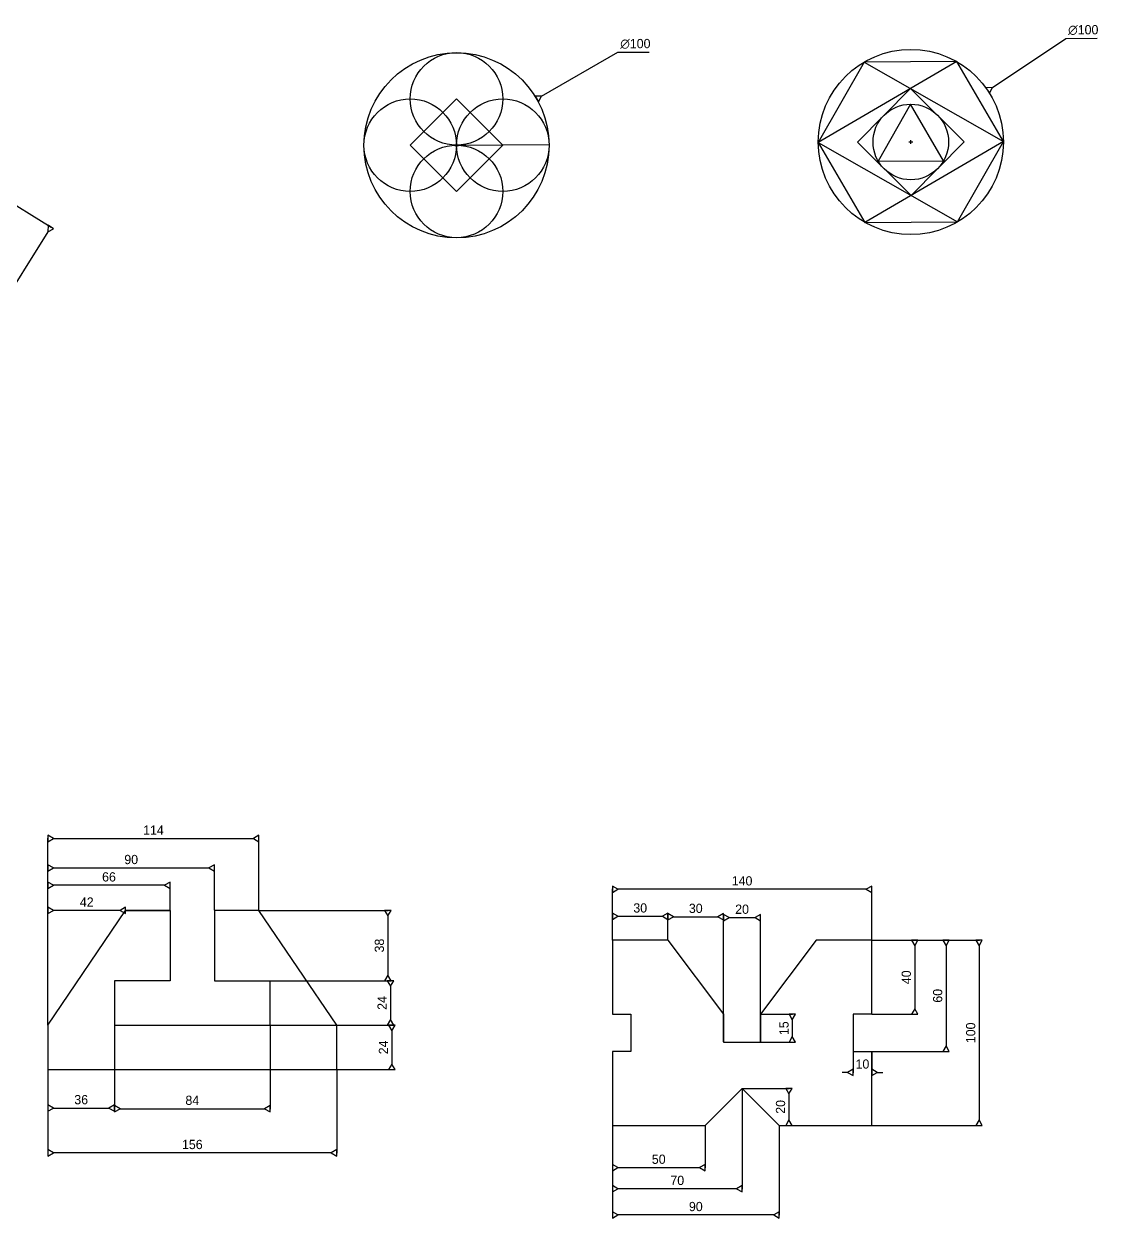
# Model space of a CAD drawing. Header units: inches. Extents: x 90 to 18020, y 90 to 97676.
# Drawn here: x 7101 to 7682, y 92916 to 93561 of the extents above; entities that cross this region are included whole.
import ezdxf

# ---------------------------------------------------------------- set-up
doc = ezdxf.new("R2010")
doc.units = ezdxf.units.IN
doc.header["$MEASUREMENT"] = 0
doc.layers.add('Line1', color=7, linetype='Continuous', lineweight=30)
doc.dimstyles.new('Style1', dxfattribs={"dimtxt": 5, "dimasz": 3, "dimexe": 0.18, "dimexo": 0.0625, "dimgap": 2, "dimtad": 1, "dimtoh": 1, "dimdec": 0, "dimzin": 0, "dimdsep": 46, "dimtxsty": 'Standard', "dimblk": 'DATUMBLANK', "dimcen": 1, "dimadec": 0, "dimazin": 0, "dimtfac": 1, "dimtdec": 0, "dimtofl": 0, "dimtmove": 0, "dimatfit": 1, "dimfxl": 1, "dimtolj": 1, "dimtzin": 0, "dimarcsym": 2})

# ---------------------------------------------------------------- blocks, each defined once
blk = doc.blocks.new('_DatumBlank')
at = {"color": 0, "linetype": 'ByBlock', "lineweight": -2}
for p, q in [((0, 0.58), (-1, 0)), ((-1, 0), (0, -0.58)), ((0, -0.58), (0, 0.58))]:
    blk.add_line(p, q, dxfattribs=at)
blk = doc.blocks.new('*D184')
at = {"color": 0, "lineweight": -2, "transparency": 16777216}
for p, q in [((7079.75, 93473.87), (7115.66, 93451.43)), ((7113.92, 93448.98), (7070.99, 93380.29)), ((7033.65, 93400.09), (7069.56, 93377.65))]:
    blk.add_line(p, q, dxfattribs=at)
at = {"layer": 'Defpoints', "color": 0, "transparency": 16777216}
for p in [(7079.7, 93473.9), (7033.59, 93400.12), (7069.4, 93377.75)]:
    blk.add_point(p, dxfattribs=at)
at = {"color": 0, "lineweight": -2, "transparency": 16777216, "xscale": 3, "yscale": 3, "zscale": 3}
for p, rotation in [((7115.51, 93451.53), 57.99999999999899), ((7069.4, 93377.75), 237.999999999999)]:
    blk.add_blockref('_DatumBlank', p, dxfattribs=dict(at, rotation=rotation))
at = {"color": 0, "transparency": 16777216, "insert": (7088.64, 93417.02), "char_height": 5, "attachment_point": 5, "rotation": 58}
blk.add_mtext('\\A1;87', dxfattribs=at)
blk = doc.blocks.new('*D194')
at = {"color": 0, "lineweight": -2, "transparency": 16777216}
for p, q in [((7380.54, 93522.14), (7421.72, 93545.91)), ((7421.72, 93545.91), (7438.72, 93545.98)), ((7333.63, 93495.65), (7335.63, 93495.66)), ((7334.64, 93494.65), (7334.63, 93496.65))]:
    blk.add_line(p, q, dxfattribs=at)
at = {"layer": 'Defpoints', "color": 0, "transparency": 16777216}
for p in [(7377.94, 93520.64), (7291.33, 93470.66)]:
    blk.add_point(p, dxfattribs=at)
at = {"color": 0, "lineweight": -2, "transparency": 16777216, "xscale": 3, "yscale": 3, "zscale": 3, "rotation": 209.987326040663}
blk.add_blockref('_DatumBlank', (7377.94, 93520.64), dxfattribs=at)
at = {"color": 0, "transparency": 16777216, "insert": (7431.19, 93550.45), "char_height": 5, "attachment_point": 5, "rotation": 0.25828}
blk.add_mtext('\\A1;∅100', dxfattribs=at)
blk = doc.blocks.new('*D195')
at = {"color": 0, "lineweight": -2, "transparency": 16777216}
for p, q in [((7623.98, 93526.93), (7663.56, 93553.39)), ((7663.56, 93553.39), (7680.56, 93553.47)), ((7578.93, 93497.47), (7580.93, 93497.48)), ((7579.93, 93496.47), (7579.92, 93498.47))]:
    blk.add_line(p, q, dxfattribs=at)
at = {"layer": 'Defpoints', "color": 0, "transparency": 16777216}
for p in [(7621.49, 93525.26), (7538.36, 93469.68)]:
    blk.add_point(p, dxfattribs=at)
at = {"color": 0, "lineweight": -2, "transparency": 16777216, "xscale": 3, "yscale": 3, "zscale": 3, "rotation": 213.7676266276112}
blk.add_blockref('_DatumBlank', (7621.49, 93525.26), dxfattribs=at)
at = {"color": 0, "transparency": 16777216, "insert": (7673.04, 93557.93), "char_height": 5, "attachment_point": 5, "rotation": 0.25828}
blk.add_mtext('\\A1;∅100', dxfattribs=at)
blk = doc.blocks.new('*D225')
at = {"color": 0, "linetype": 'Continuous', "lineweight": -2, "transparency": 16777216}
for p, q in [((7113.95, 93020.5), (7113.95, 93121.48)), ((7116.95, 93121.3), (7224.95, 93121.3)), ((7227.95, 93082.5), (7227.95, 93121.48))]:
    blk.add_line(p, q, dxfattribs=at)
at = {"layer": 'Defpoints', "color": 0, "linetype": 'Continuous', "transparency": 16777216}
for p in [(7227.95, 93121.3), (7227.95, 93082.44), (7113.95, 93020.44)]:
    blk.add_point(p, dxfattribs=at)
at = {"color": 0, "linetype": 'Continuous', "lineweight": -2, "transparency": 16777216, "xscale": 3, "yscale": 3, "zscale": 3, "rotation": 180}
blk.add_blockref('_DatumBlank', (7113.95, 93121.3), dxfattribs=at)
at = {"color": 0, "linetype": 'Continuous', "lineweight": -2, "transparency": 16777216, "xscale": 3, "yscale": 3, "zscale": 3}
blk.add_blockref('_DatumBlank', (7227.95, 93121.3), dxfattribs=at)
at = {"color": 0, "linetype": 'Continuous', "transparency": 16777216, "insert": (7170.95, 93125.8), "char_height": 5, "attachment_point": 5}
blk.add_mtext('\\A1;114', dxfattribs=at)
blk = doc.blocks.new('*D226')
at = {"color": 0, "linetype": 'Continuous', "lineweight": -2, "transparency": 16777216}
for p, q in [((7113.95, 93020.5), (7113.95, 93105.58)), ((7116.95, 93105.4), (7200.95, 93105.4)), ((7203.95, 93082.5), (7203.95, 93105.58))]:
    blk.add_line(p, q, dxfattribs=at)
at = {"layer": 'Defpoints', "color": 0, "linetype": 'Continuous', "transparency": 16777216}
for p in [(7203.95, 93105.4), (7203.95, 93082.44), (7113.95, 93020.44)]:
    blk.add_point(p, dxfattribs=at)
at = {"color": 0, "linetype": 'Continuous', "lineweight": -2, "transparency": 16777216, "xscale": 3, "yscale": 3, "zscale": 3, "rotation": 180}
blk.add_blockref('_DatumBlank', (7113.95, 93105.4), dxfattribs=at)
at = {"color": 0, "linetype": 'Continuous', "lineweight": -2, "transparency": 16777216, "xscale": 3, "yscale": 3, "zscale": 3}
blk.add_blockref('_DatumBlank', (7203.95, 93105.4), dxfattribs=at)
at = {"color": 0, "linetype": 'Continuous', "transparency": 16777216, "insert": (7158.95, 93109.9), "char_height": 5, "attachment_point": 5}
blk.add_mtext('\\A1;90', dxfattribs=at)
blk = doc.blocks.new('*D227')
at = {"color": 0, "linetype": 'Continuous', "lineweight": -2, "transparency": 16777216}
for p, q in [((7113.95, 93022.37), (7113.95, 93096.19)), ((7176.95, 93096.01), (7116.95, 93096.01)), ((7179.95, 93082.5), (7179.95, 93096.19))]:
    blk.add_line(p, q, dxfattribs=at)
at = {"layer": 'Defpoints', "color": 0, "linetype": 'Continuous', "transparency": 16777216}
for p in [(7113.95, 93096.01), (7179.95, 93082.44), (7113.95, 93022.31)]:
    blk.add_point(p, dxfattribs=at)
at = {"color": 0, "linetype": 'Continuous', "lineweight": -2, "transparency": 16777216, "xscale": 3, "yscale": 3, "zscale": 3, "rotation": 180}
blk.add_blockref('_DatumBlank', (7113.95, 93096.01), dxfattribs=at)
at = {"color": 0, "linetype": 'Continuous', "lineweight": -2, "transparency": 16777216, "xscale": 3, "yscale": 3, "zscale": 3}
blk.add_blockref('_DatumBlank', (7179.95, 93096.01), dxfattribs=at)
at = {"color": 0, "linetype": 'Continuous', "transparency": 16777216, "insert": (7146.95, 93100.51), "char_height": 5, "attachment_point": 5}
blk.add_mtext('\\A1;66', dxfattribs=at)
blk = doc.blocks.new('*D228')
at = {"color": 0, "linetype": 'Continuous', "lineweight": -2, "transparency": 16777216}
for p, q in [((7113.95, 93082.5), (7113.95, 93082.62)), ((7152.95, 93082.44), (7116.95, 93082.44)), ((7155.95, 93082.5), (7155.95, 93082.62))]:
    blk.add_line(p, q, dxfattribs=at)
at = {"layer": 'Defpoints', "color": 0, "linetype": 'Continuous', "transparency": 16777216}
for p in [(7113.95, 93082.44), (7113.95, 93082.44), (7155.95, 93082.44)]:
    blk.add_point(p, dxfattribs=at)
at = {"color": 0, "linetype": 'Continuous', "lineweight": -2, "transparency": 16777216, "xscale": 3, "yscale": 3, "zscale": 3, "rotation": 180}
blk.add_blockref('_DatumBlank', (7113.95, 93082.44), dxfattribs=at)
at = {"color": 0, "linetype": 'Continuous', "lineweight": -2, "transparency": 16777216, "xscale": 3, "yscale": 3, "zscale": 3}
blk.add_blockref('_DatumBlank', (7155.95, 93082.44), dxfattribs=at)
at = {"color": 0, "linetype": 'Continuous', "transparency": 16777216, "insert": (7134.95, 93086.94), "char_height": 5, "attachment_point": 5}
blk.add_mtext('\\A1;42', dxfattribs=at)
blk = doc.blocks.new('*D229')
at = {"color": 0, "linetype": 'Continuous', "lineweight": -2, "transparency": 16777216}
for p, q in [((7228.01, 93082.44), (7297.68, 93082.44)), ((7297.5, 93079.44), (7297.5, 93047.44)), ((7234.01, 93044.44), (7297.68, 93044.44))]:
    blk.add_line(p, q, dxfattribs=at)
at = {"layer": 'Defpoints', "color": 0, "linetype": 'Continuous', "transparency": 16777216}
for p in [(7227.95, 93082.44), (7233.95, 93044.44), (7297.5, 93044.44)]:
    blk.add_point(p, dxfattribs=at)
at = {"color": 0, "linetype": 'Continuous', "lineweight": -2, "transparency": 16777216, "xscale": 3, "yscale": 3, "zscale": 3}
for p, rotation in [((7297.5, 93082.44), 90), ((7297.5, 93044.44), 270)]:
    blk.add_blockref('_DatumBlank', p, dxfattribs=dict(at, rotation=rotation))
at = {"color": 0, "linetype": 'Continuous', "transparency": 16777216, "insert": (7293, 93063.44), "char_height": 5, "attachment_point": 5, "rotation": 90}
blk.add_mtext('\\A1;38', dxfattribs=at)
blk = doc.blocks.new('*D230')
at = {"color": 0, "linetype": 'Continuous', "lineweight": -2, "transparency": 16777216}
for p, q in [((7234.01, 93044.44), (7299.13, 93044.44)), ((7298.95, 93041.44), (7298.95, 93023.44)), ((7234.01, 93020.44), (7299.13, 93020.44))]:
    blk.add_line(p, q, dxfattribs=at)
at = {"layer": 'Defpoints', "color": 0, "linetype": 'Continuous', "transparency": 16777216}
for p in [(7233.95, 93044.44), (7233.95, 93020.44), (7298.95, 93020.44)]:
    blk.add_point(p, dxfattribs=at)
at = {"color": 0, "linetype": 'Continuous', "lineweight": -2, "transparency": 16777216, "xscale": 3, "yscale": 3, "zscale": 3}
for p, rotation in [((7298.95, 93044.44), 90), ((7298.95, 93020.44), 270)]:
    blk.add_blockref('_DatumBlank', p, dxfattribs=dict(at, rotation=rotation))
at = {"color": 0, "linetype": 'Continuous', "transparency": 16777216, "insert": (7294.45, 93032.44), "char_height": 5, "attachment_point": 5, "rotation": 90}
blk.add_mtext('\\A1;24', dxfattribs=at)
blk = doc.blocks.new('*D231')
at = {"color": 0, "linetype": 'Continuous', "lineweight": -2, "transparency": 16777216}
for p, q in [((7270.01, 93020.44), (7299.85, 93020.44)), ((7299.67, 93017.44), (7299.67, 92999.44)), ((7270.01, 92996.44), (7299.85, 92996.44))]:
    blk.add_line(p, q, dxfattribs=at)
at = {"layer": 'Defpoints', "color": 0, "linetype": 'Continuous', "transparency": 16777216}
for p in [(7269.95, 93020.44), (7269.95, 92996.44), (7299.67, 92996.44)]:
    blk.add_point(p, dxfattribs=at)
at = {"color": 0, "linetype": 'Continuous', "lineweight": -2, "transparency": 16777216, "xscale": 3, "yscale": 3, "zscale": 3}
for p, rotation in [((7299.67, 93020.44), 90), ((7299.67, 92996.44), 270)]:
    blk.add_blockref('_DatumBlank', p, dxfattribs=dict(at, rotation=rotation))
at = {"color": 0, "linetype": 'Continuous', "transparency": 16777216, "insert": (7295.17, 93008.44), "char_height": 5, "attachment_point": 5, "rotation": 90}
blk.add_mtext('\\A1;24', dxfattribs=at)
blk = doc.blocks.new('*D232')
at = {"color": 0, "linetype": 'Continuous', "lineweight": -2, "transparency": 16777216}
for p, q in [((7149.95, 93020.38), (7149.95, 92975.52)), ((7113.95, 92996.38), (7113.95, 92975.52)), ((7116.95, 92975.7), (7146.95, 92975.7))]:
    blk.add_line(p, q, dxfattribs=at)
at = {"layer": 'Defpoints', "color": 0, "linetype": 'Continuous', "transparency": 16777216}
for p in [(7149.95, 93020.44), (7113.95, 92996.44), (7149.95, 92975.7)]:
    blk.add_point(p, dxfattribs=at)
at = {"color": 0, "linetype": 'Continuous', "lineweight": -2, "transparency": 16777216, "xscale": 3, "yscale": 3, "zscale": 3, "rotation": 180}
blk.add_blockref('_DatumBlank', (7113.95, 92975.7), dxfattribs=at)
at = {"color": 0, "linetype": 'Continuous', "lineweight": -2, "transparency": 16777216, "xscale": 3, "yscale": 3, "zscale": 3}
blk.add_blockref('_DatumBlank', (7149.95, 92975.7), dxfattribs=at)
at = {"color": 0, "linetype": 'Continuous', "transparency": 16777216, "insert": (7131.95, 92980.2), "char_height": 5, "attachment_point": 5}
blk.add_mtext('\\A1;36', dxfattribs=at)
blk = doc.blocks.new('*D233')
at = {"color": 0, "linetype": 'Continuous', "lineweight": -2, "transparency": 16777216}
for p, q in [((7149.95, 93020.38), (7149.95, 92975.16)), ((7233.95, 93020.38), (7233.95, 92975.16)), ((7152.95, 92975.34), (7230.95, 92975.34))]:
    blk.add_line(p, q, dxfattribs=at)
at = {"layer": 'Defpoints', "color": 0, "linetype": 'Continuous', "transparency": 16777216}
for p in [(7149.95, 93020.44), (7233.95, 93020.44), (7233.95, 92975.34)]:
    blk.add_point(p, dxfattribs=at)
at = {"color": 0, "linetype": 'Continuous', "lineweight": -2, "transparency": 16777216, "xscale": 3, "yscale": 3, "zscale": 3, "rotation": 180}
blk.add_blockref('_DatumBlank', (7149.95, 92975.34), dxfattribs=at)
at = {"color": 0, "linetype": 'Continuous', "lineweight": -2, "transparency": 16777216, "xscale": 3, "yscale": 3, "zscale": 3}
blk.add_blockref('_DatumBlank', (7233.95, 92975.34), dxfattribs=at)
at = {"color": 0, "linetype": 'Continuous', "transparency": 16777216, "insert": (7191.95, 92979.84), "char_height": 5, "attachment_point": 5}
blk.add_mtext('\\A1;84', dxfattribs=at)
blk = doc.blocks.new('*D234')
at = {"color": 0, "linetype": 'Continuous', "lineweight": -2, "transparency": 16777216}
for p, q in [((7113.95, 92996.38), (7113.95, 92951.31)), ((7269.95, 92996.38), (7269.95, 92951.31)), ((7266.95, 92951.49), (7116.95, 92951.49))]:
    blk.add_line(p, q, dxfattribs=at)
at = {"layer": 'Defpoints', "color": 0, "linetype": 'Continuous', "transparency": 16777216}
for p in [(7113.95, 92996.44), (7269.95, 92996.44), (7113.95, 92951.49)]:
    blk.add_point(p, dxfattribs=at)
at = {"color": 0, "linetype": 'Continuous', "lineweight": -2, "transparency": 16777216, "xscale": 3, "yscale": 3, "zscale": 3, "rotation": 180}
blk.add_blockref('_DatumBlank', (7113.95, 92951.49), dxfattribs=at)
at = {"color": 0, "linetype": 'Continuous', "lineweight": -2, "transparency": 16777216, "xscale": 3, "yscale": 3, "zscale": 3}
blk.add_blockref('_DatumBlank', (7269.95, 92951.49), dxfattribs=at)
at = {"color": 0, "linetype": 'Continuous', "transparency": 16777216, "insert": (7191.95, 92955.99), "char_height": 5, "attachment_point": 5}
blk.add_mtext('\\A1;156', dxfattribs=at)
blk = doc.blocks.new('*D235')
at = {"color": 0, "linetype": 'Continuous', "lineweight": -2, "transparency": 16777216}
for p, q in [((7418.81, 93066.38), (7418.81, 93079.42)), ((7421.81, 93079.24), (7445.81, 93079.24)), ((7448.81, 93066.38), (7448.81, 93079.42))]:
    blk.add_line(p, q, dxfattribs=at)
at = {"layer": 'Defpoints', "color": 0, "linetype": 'Continuous', "transparency": 16777216}
for p in [(7448.81, 93079.24), (7418.81, 93066.32), (7448.81, 93066.32)]:
    blk.add_point(p, dxfattribs=at)
at = {"color": 0, "linetype": 'Continuous', "lineweight": -2, "transparency": 16777216, "xscale": 3, "yscale": 3, "zscale": 3, "rotation": 180}
blk.add_blockref('_DatumBlank', (7418.81, 93079.24), dxfattribs=at)
at = {"color": 0, "linetype": 'Continuous', "lineweight": -2, "transparency": 16777216, "xscale": 3, "yscale": 3, "zscale": 3}
blk.add_blockref('_DatumBlank', (7448.81, 93079.24), dxfattribs=at)
at = {"color": 0, "linetype": 'Continuous', "transparency": 16777216, "insert": (7433.81, 93083.74), "char_height": 5, "attachment_point": 5}
blk.add_mtext('\\A1;30', dxfattribs=at)
blk = doc.blocks.new('*D236')
at = {"color": 0, "linetype": 'Continuous', "lineweight": -2, "transparency": 16777216}
for p, q in [((7448.81, 93066.38), (7448.81, 93079.19)), ((7451.81, 93079.01), (7475.81, 93079.01)), ((7478.81, 93026.38), (7478.81, 93079.19))]:
    blk.add_line(p, q, dxfattribs=at)
at = {"layer": 'Defpoints', "color": 0, "linetype": 'Continuous', "transparency": 16777216}
for p in [(7478.81, 93079.01), (7448.81, 93066.32), (7478.81, 93026.32)]:
    blk.add_point(p, dxfattribs=at)
at = {"color": 0, "linetype": 'Continuous', "lineweight": -2, "transparency": 16777216, "xscale": 3, "yscale": 3, "zscale": 3, "rotation": 180}
blk.add_blockref('_DatumBlank', (7448.81, 93079.01), dxfattribs=at)
at = {"color": 0, "linetype": 'Continuous', "lineweight": -2, "transparency": 16777216, "xscale": 3, "yscale": 3, "zscale": 3}
blk.add_blockref('_DatumBlank', (7478.81, 93079.01), dxfattribs=at)
at = {"color": 0, "linetype": 'Continuous', "transparency": 16777216, "insert": (7463.81, 93083.51), "char_height": 5, "attachment_point": 5}
blk.add_mtext('\\A1;30', dxfattribs=at)
blk = doc.blocks.new('*D237')
at = {"color": 0, "linetype": 'Continuous', "lineweight": -2, "transparency": 16777216}
for p, q in [((7478.81, 93011.38), (7478.81, 93078.73)), ((7481.81, 93078.55), (7495.81, 93078.55)), ((7498.81, 93011.38), (7498.81, 93078.73))]:
    blk.add_line(p, q, dxfattribs=at)
at = {"layer": 'Defpoints', "color": 0, "linetype": 'Continuous', "transparency": 16777216}
for p in [(7498.81, 93078.55), (7478.81, 93011.32), (7498.81, 93011.32)]:
    blk.add_point(p, dxfattribs=at)
at = {"color": 0, "linetype": 'Continuous', "lineweight": -2, "transparency": 16777216, "xscale": 3, "yscale": 3, "zscale": 3, "rotation": 180}
blk.add_blockref('_DatumBlank', (7478.81, 93078.55), dxfattribs=at)
at = {"color": 0, "linetype": 'Continuous', "lineweight": -2, "transparency": 16777216, "xscale": 3, "yscale": 3, "zscale": 3}
blk.add_blockref('_DatumBlank', (7498.81, 93078.55), dxfattribs=at)
at = {"color": 0, "linetype": 'Continuous', "transparency": 16777216, "insert": (7488.81, 93083.05), "char_height": 5, "attachment_point": 5}
blk.add_mtext('\\A1;20', dxfattribs=at)
blk = doc.blocks.new('*D238')
at = {"color": 0, "linetype": 'Continuous', "lineweight": -2, "transparency": 16777216}
for p, q in [((7418.81, 93066.38), (7418.81, 93094.04)), ((7555.81, 93093.86), (7421.81, 93093.86)), ((7558.81, 93066.38), (7558.81, 93094.04))]:
    blk.add_line(p, q, dxfattribs=at)
at = {"layer": 'Defpoints', "color": 0, "linetype": 'Continuous', "transparency": 16777216}
for p in [(7418.81, 93093.86), (7418.81, 93066.32), (7558.81, 93066.32)]:
    blk.add_point(p, dxfattribs=at)
at = {"color": 0, "linetype": 'Continuous', "lineweight": -2, "transparency": 16777216, "xscale": 3, "yscale": 3, "zscale": 3, "rotation": 180}
blk.add_blockref('_DatumBlank', (7418.81, 93093.86), dxfattribs=at)
at = {"color": 0, "linetype": 'Continuous', "lineweight": -2, "transparency": 16777216, "xscale": 3, "yscale": 3, "zscale": 3}
blk.add_blockref('_DatumBlank', (7558.81, 93093.86), dxfattribs=at)
at = {"color": 0, "linetype": 'Continuous', "transparency": 16777216, "insert": (7488.81, 93098.36), "char_height": 5, "attachment_point": 5}
blk.add_mtext('\\A1;140', dxfattribs=at)
blk = doc.blocks.new('*D239')
at = {"color": 0, "linetype": 'Continuous', "lineweight": -2, "transparency": 16777216}
for p, q in [((7498.88, 93026.32), (7516.12, 93026.32)), ((7515.94, 93023.32), (7515.94, 93014.32)), ((7498.88, 93011.32), (7516.12, 93011.32))]:
    blk.add_line(p, q, dxfattribs=at)
at = {"layer": 'Defpoints', "color": 0, "linetype": 'Continuous', "transparency": 16777216}
for p in [(7498.81, 93026.32), (7498.81, 93011.32), (7515.94, 93011.32)]:
    blk.add_point(p, dxfattribs=at)
at = {"color": 0, "linetype": 'Continuous', "lineweight": -2, "transparency": 16777216, "xscale": 3, "yscale": 3, "zscale": 3}
for p, rotation in [((7515.94, 93026.32), 90), ((7515.94, 93011.32), 270)]:
    blk.add_blockref('_DatumBlank', p, dxfattribs=dict(at, rotation=rotation))
at = {"color": 0, "linetype": 'Continuous', "transparency": 16777216, "insert": (7511.44, 93018.82), "char_height": 5, "attachment_point": 5, "rotation": 90}
blk.add_mtext('\\A1;15', dxfattribs=at)
blk = doc.blocks.new('*D240')
at = {"color": 0, "linetype": 'Continuous', "lineweight": -2, "transparency": 16777216}
for p, q in [((7558.88, 93066.32), (7582.2, 93066.32)), ((7582.02, 93063.32), (7582.02, 93029.32)), ((7558.88, 93026.32), (7582.2, 93026.32))]:
    blk.add_line(p, q, dxfattribs=at)
at = {"layer": 'Defpoints', "color": 0, "linetype": 'Continuous', "transparency": 16777216}
for p in [(7558.81, 93066.32), (7558.81, 93026.32), (7582.02, 93026.32)]:
    blk.add_point(p, dxfattribs=at)
at = {"color": 0, "linetype": 'Continuous', "lineweight": -2, "transparency": 16777216, "xscale": 3, "yscale": 3, "zscale": 3}
for p, rotation in [((7582.02, 93066.32), 90), ((7582.02, 93026.32), 270)]:
    blk.add_blockref('_DatumBlank', p, dxfattribs=dict(at, rotation=rotation))
at = {"color": 0, "linetype": 'Continuous', "transparency": 16777216, "insert": (7577.52, 93046.32), "char_height": 5, "attachment_point": 5, "rotation": 90}
blk.add_mtext('\\A1;40', dxfattribs=at)
blk = doc.blocks.new('*D241')
at = {"color": 0, "linetype": 'Continuous', "lineweight": -2, "transparency": 16777216}
for p, q in [((7558.94, 93066.32), (7599.12, 93066.32)), ((7598.94, 93063.32), (7598.94, 93009.32)), ((7558.94, 93006.32), (7599.12, 93006.32))]:
    blk.add_line(p, q, dxfattribs=at)
at = {"layer": 'Defpoints', "color": 0, "linetype": 'Continuous', "transparency": 16777216}
for p in [(7558.88, 93066.32), (7558.88, 93006.32), (7598.94, 93006.32)]:
    blk.add_point(p, dxfattribs=at)
at = {"color": 0, "linetype": 'Continuous', "lineweight": -2, "transparency": 16777216, "xscale": 3, "yscale": 3, "zscale": 3}
for p, rotation in [((7598.94, 93066.32), 90), ((7598.94, 93006.32), 270)]:
    blk.add_blockref('_DatumBlank', p, dxfattribs=dict(at, rotation=rotation))
at = {"color": 0, "linetype": 'Continuous', "transparency": 16777216, "insert": (7594.44, 93036.32), "char_height": 5, "attachment_point": 5, "rotation": 90}
blk.add_mtext('\\A1;60', dxfattribs=at)
blk = doc.blocks.new('*D242')
at = {"color": 0, "linetype": 'Continuous', "lineweight": -2, "transparency": 16777216}
for p, q in [((7548.81, 93006.26), (7548.81, 92994.75)), ((7558.81, 93006.26), (7558.81, 92994.75)), ((7545.81, 92994.93), (7542.81, 92994.93)), ((7561.81, 92994.93), (7564.81, 92994.93))]:
    blk.add_line(p, q, dxfattribs=at)
at = {"layer": 'Defpoints', "color": 0, "linetype": 'Continuous', "transparency": 16777216}
for p in [(7548.81, 93006.32), (7558.81, 93006.32), (7558.81, 92994.93)]:
    blk.add_point(p, dxfattribs=at)
at = {"color": 0, "linetype": 'Continuous', "lineweight": -2, "transparency": 16777216, "xscale": 3, "yscale": 3, "zscale": 3}
blk.add_blockref('_DatumBlank', (7548.81, 92994.93), dxfattribs=at)
at = {"color": 0, "linetype": 'Continuous', "lineweight": -2, "transparency": 16777216, "xscale": 3, "yscale": 3, "zscale": 3, "rotation": 180}
blk.add_blockref('_DatumBlank', (7558.81, 92994.93), dxfattribs=at)
at = {"color": 0, "linetype": 'Continuous', "transparency": 16777216, "insert": (7553.81, 92999.43), "char_height": 5, "attachment_point": 5}
blk.add_mtext('\\A1;10', dxfattribs=at)
blk = doc.blocks.new('*D243')
at = {"color": 0, "linetype": 'Continuous', "lineweight": -2, "transparency": 16777216}
for p, q in [((7558.88, 93066.32), (7616.95, 93066.32)), ((7616.77, 93063.32), (7616.77, 92969.32)), ((7558.88, 92966.32), (7616.95, 92966.32))]:
    blk.add_line(p, q, dxfattribs=at)
at = {"layer": 'Defpoints', "color": 0, "linetype": 'Continuous', "transparency": 16777216}
for p in [(7558.81, 93066.32), (7558.81, 92966.32), (7616.77, 92966.32)]:
    blk.add_point(p, dxfattribs=at)
at = {"color": 0, "linetype": 'Continuous', "lineweight": -2, "transparency": 16777216, "xscale": 3, "yscale": 3, "zscale": 3}
for p, rotation in [((7616.77, 93066.32), 90), ((7616.77, 92966.32), 270)]:
    blk.add_blockref('_DatumBlank', p, dxfattribs=dict(at, rotation=rotation))
at = {"color": 0, "linetype": 'Continuous', "transparency": 16777216, "insert": (7612.27, 93016.32), "char_height": 5, "attachment_point": 5, "rotation": 90}
blk.add_mtext('\\A1;100', dxfattribs=at)
blk = doc.blocks.new('*D244')
at = {"color": 0, "linetype": 'Continuous', "lineweight": -2, "transparency": 16777216}
for p, q in [((7488.88, 92986.32), (7514.29, 92986.32)), ((7514.11, 92983.32), (7514.11, 92969.32)), ((7508.88, 92966.32), (7514.29, 92966.32))]:
    blk.add_line(p, q, dxfattribs=at)
at = {"layer": 'Defpoints', "color": 0, "linetype": 'Continuous', "transparency": 16777216}
for p in [(7488.81, 92986.32), (7508.81, 92966.32), (7514.11, 92966.32)]:
    blk.add_point(p, dxfattribs=at)
at = {"color": 0, "linetype": 'Continuous', "lineweight": -2, "transparency": 16777216, "xscale": 3, "yscale": 3, "zscale": 3}
for p, rotation in [((7514.11, 92986.32), 90), ((7514.11, 92966.32), 270)]:
    blk.add_blockref('_DatumBlank', p, dxfattribs=dict(at, rotation=rotation))
at = {"color": 0, "linetype": 'Continuous', "transparency": 16777216, "insert": (7509.61, 92976.32), "char_height": 5, "attachment_point": 5, "rotation": 90}
blk.add_mtext('\\A1;20', dxfattribs=at)
blk = doc.blocks.new('*D245')
at = {"color": 0, "linetype": 'Continuous', "lineweight": -2, "transparency": 16777216}
for p, q in [((7418.81, 92966.26), (7418.81, 92943.34)), ((7468.81, 92966.26), (7468.81, 92943.34)), ((7421.81, 92943.52), (7465.81, 92943.52))]:
    blk.add_line(p, q, dxfattribs=at)
at = {"layer": 'Defpoints', "color": 0, "linetype": 'Continuous', "transparency": 16777216}
for p in [(7418.81, 92966.32), (7468.81, 92966.32), (7468.81, 92943.52)]:
    blk.add_point(p, dxfattribs=at)
at = {"color": 0, "linetype": 'Continuous', "lineweight": -2, "transparency": 16777216, "xscale": 3, "yscale": 3, "zscale": 3, "rotation": 180}
blk.add_blockref('_DatumBlank', (7418.81, 92943.52), dxfattribs=at)
at = {"color": 0, "linetype": 'Continuous', "lineweight": -2, "transparency": 16777216, "xscale": 3, "yscale": 3, "zscale": 3}
blk.add_blockref('_DatumBlank', (7468.81, 92943.52), dxfattribs=at)
at = {"color": 0, "linetype": 'Continuous', "transparency": 16777216, "insert": (7443.81, 92948.02), "char_height": 5, "attachment_point": 5}
blk.add_mtext('\\A1;50', dxfattribs=at)
blk = doc.blocks.new('*D246')
at = {"color": 0, "linetype": 'Continuous', "lineweight": -2, "transparency": 16777216}
for p, q in [((7488.81, 92986.26), (7488.81, 92931.91)), ((7418.81, 92967.22), (7418.81, 92931.91)), ((7485.81, 92932.09), (7421.81, 92932.09))]:
    blk.add_line(p, q, dxfattribs=at)
at = {"layer": 'Defpoints', "color": 0, "linetype": 'Continuous', "transparency": 16777216}
for p in [(7488.81, 92986.32), (7418.81, 92967.28), (7418.81, 92932.09)]:
    blk.add_point(p, dxfattribs=at)
at = {"color": 0, "linetype": 'Continuous', "lineweight": -2, "transparency": 16777216, "xscale": 3, "yscale": 3, "zscale": 3, "rotation": 180}
blk.add_blockref('_DatumBlank', (7418.81, 92932.09), dxfattribs=at)
at = {"color": 0, "linetype": 'Continuous', "lineweight": -2, "transparency": 16777216, "xscale": 3, "yscale": 3, "zscale": 3}
blk.add_blockref('_DatumBlank', (7488.81, 92932.09), dxfattribs=at)
at = {"color": 0, "linetype": 'Continuous', "transparency": 16777216, "insert": (7453.81, 92936.59), "char_height": 5, "attachment_point": 5}
blk.add_mtext('\\A1;70', dxfattribs=at)
blk = doc.blocks.new('*D247')
at = {"color": 0, "linetype": 'Continuous', "lineweight": -2, "transparency": 16777216}
for p, q in [((7418.81, 92966.26), (7418.81, 92917.79)), ((7508.88, 92966.26), (7508.88, 92917.79)), ((7505.88, 92917.97), (7421.81, 92917.97))]:
    blk.add_line(p, q, dxfattribs=at)
at = {"layer": 'Defpoints', "color": 0, "linetype": 'Continuous', "transparency": 16777216}
for p in [(7418.81, 92966.32), (7508.88, 92966.32), (7418.81, 92917.97)]:
    blk.add_point(p, dxfattribs=at)
at = {"color": 0, "linetype": 'Continuous', "lineweight": -2, "transparency": 16777216, "xscale": 3, "yscale": 3, "zscale": 3, "rotation": 180}
blk.add_blockref('_DatumBlank', (7418.81, 92917.97), dxfattribs=at)
at = {"color": 0, "linetype": 'Continuous', "lineweight": -2, "transparency": 16777216, "xscale": 3, "yscale": 3, "zscale": 3}
blk.add_blockref('_DatumBlank', (7508.88, 92917.97), dxfattribs=at)
at = {"color": 0, "linetype": 'Continuous', "transparency": 16777216, "insert": (7463.84, 92922.47), "char_height": 5, "attachment_point": 5}
blk.add_mtext('\\A1;90', dxfattribs=at)

msp = doc.modelspace()

# ---------------------------------------------------------------- linework, layer by layer
at = {"linetype": 'Continuous'}
msp.add_line((7155.95, 93082.44), (7179.95, 93082.44), dxfattribs=at)
msp.add_lwpolyline([(7179.95, 93082.44), (7155.95, 93082.44)], dxfattribs=at)
at = {"layer": 'Line1'}
for p, q in [((7604.73, 93540.89), (7529.93, 93497.25)), ((7554.73, 93540.66), (7629.93, 93497.7)), ((7384.63, 93495.88), (7334.63, 93495.65)), ((7529.93, 93497.25), (7605.12, 93454.28)), ((7629.93, 93497.7), (7555.12, 93454.06))]:
    msp.add_line(p, q, dxfattribs=at)
at = {"layer": 'Line1', "linetype": 'Continuous'}
for p, q in [((7113.95, 93020.44), (7155.95, 93082.44)), ((7155.95, 93082.44), (7179.95, 93082.44)), ((7179.95, 93082.44), (7179.95, 93044.44)), ((7203.95, 93082.44), (7203.95, 93044.44)), ((7269.95, 93020.44), (7227.95, 93082.44)), ((7448.81, 93066.32), (7478.81, 93026.32)), ((7528.81, 93066.32), (7498.81, 93026.32)), ((7179.95, 93044.44), (7149.95, 93044.44)), ((7149.95, 93044.44), (7149.95, 93020.44)), ((7203.95, 93044.44), (7233.95, 93044.44)), ((7233.95, 93020.44), (7233.95, 93044.44)), ((7418.81, 93026.32), (7428.81, 93026.32)), ((7428.81, 93026.32), (7428.81, 93006.32)), ((7478.81, 93026.32), (7478.81, 93011.32)), ((7498.81, 93011.32), (7498.81, 93026.32)), ((7498.81, 93026.32), (7498.81, 93011.32)), ((7558.81, 93026.32), (7548.81, 93026.32)), ((7548.81, 93026.32), (7548.81, 93006.32)), ((7149.95, 93020.44), (7233.95, 93020.44)), ((7478.81, 93011.32), (7498.81, 93011.32)), ((7428.81, 93006.32), (7418.81, 93006.32)), ((7548.81, 93006.32), (7558.81, 93006.32)), ((7488.81, 92986.32), (7468.81, 92966.32)), ((7488.81, 92986.32), (7508.81, 92966.32))]:
    msp.add_line(p, q, dxfattribs=at)
at = {"layer": 'Line1'}
for points in [[(7529.93, 93497.25), (7555.12, 93454.06), (7605.12, 93454.28), (7629.93, 93497.7), (7604.73, 93540.89), (7554.73, 93540.66)], [(7359.63, 93495.77), (7334.63, 93520.77), (7309.63, 93495.77), (7334.63, 93470.77)], [(7579.8, 93526.34), (7551.06, 93497.34), (7580.06, 93468.61), (7608.79, 93497.6)], [(7579.83, 93517.88), (7562.29, 93487.19), (7597.65, 93487.35)]]:
    msp.add_lwpolyline(points, close=True, dxfattribs=at)
at = {"layer": 'Line1', "linetype": 'Continuous'}
for points in [[(7227.95, 93082.44), (7203.95, 93082.44)], [(7448.81, 93066.32), (7418.81, 93066.32), (7418.81, 93026.32)], [(7558.81, 93026.32), (7558.81, 93066.32), (7528.81, 93066.32)], [(7113.95, 93020.44), (7113.95, 92996.44), (7269.95, 92996.44), (7269.95, 93020.44)], [(7418.81, 93006.32), (7418.81, 92966.32), (7468.81, 92966.32)], [(7508.81, 92966.32), (7558.81, 92966.32), (7558.81, 93006.32)]]:
    msp.add_lwpolyline(points, dxfattribs=at)
at = {"layer": 'Line1'}
for centre, radius in [((7579.93, 93497.47), 50), ((7334.63, 93495.65), 50), ((7334.63, 93520.77), 25), ((7309.63, 93495.77), 25), ((7359.63, 93495.77), 25), ((7579.93, 93497.47), 20.41), ((7334.63, 93470.77), 25)]:
    msp.add_circle(centre, radius, dxfattribs=at)

# ---------------------------------------------------------------- dimensions: what is measured, and where the dimension line sits
for p1, p2, picture, middle in [((7538.36, 93469.68), (7621.49, 93525.26), '*D195', (7673.06, 93553.43)), ((7291.33, 93470.66), (7377.94, 93520.64), '*D194', (7431.22, 93545.95))]:
    dim = msp.add_diameter_dim_2p(p1=p1, p2=p2, dimstyle='Style1')
    dim.commit()
    dim.dimension.update_dxf_attribs({"geometry": picture, "text_midpoint": middle, "dimtype": 163})
dim = msp.add_aligned_dim(p1=(7079.7, 93473.9), p2=(7033.59, 93400.12), distance=42.23, dimstyle='Style1')
dim.commit()
dim.dimension.update_dxf_attribs({"geometry": '*D184', "text_midpoint": (7088.64, 93417.02)})
at = {"linetype": 'Continuous'}
for base, p1, p2, picture, middle in [((7227.95, 93121.3), (7113.95, 93020.44), (7227.95, 93082.44), '*D225', (7170.95, 93125.8)), ((7203.95, 93105.4), (7113.95, 93020.44), (7203.95, 93082.44), '*D226', (7158.95, 93109.9)), ((7113.95, 93096.01), (7179.95, 93082.44), (7113.95, 93022.31), '*D227', (7146.95, 93100.51)), ((7418.81, 93093.86), (7558.81, 93066.32), (7418.81, 93066.32), '*D238', (7488.81, 93098.36)), ((7113.95, 93082.44), (7155.95, 93082.44), (7113.95, 93082.44), '*D228', (7134.95, 93086.94)), ((7448.81, 93079.24), (7418.81, 93066.32), (7448.81, 93066.32), '*D235', (7433.81, 93083.74)), ((7478.81, 93079.01), (7448.81, 93066.32), (7478.81, 93026.32), '*D236', (7463.81, 93083.51)), ((7498.81, 93078.55), (7478.81, 93011.32), (7498.81, 93011.32), '*D237', (7488.81, 93083.05)), ((7149.95, 92975.7), (7113.95, 92996.44), (7149.95, 93020.44), '*D232', (7131.95, 92980.2)), ((7233.95, 92975.34), (7149.95, 93020.44), (7233.95, 93020.44), '*D233', (7191.95, 92979.84)), ((7558.81, 92994.93), (7548.81, 93006.32), (7558.81, 93006.32), '*D242', (7553.81, 92999.43)), ((7113.95, 92951.49), (7269.95, 92996.44), (7113.95, 92996.44), '*D234', (7191.95, 92955.99)), ((7418.81, 92932.09), (7488.81, 92986.32), (7418.81, 92967.28), '*D246', (7453.81, 92936.59)), ((7468.81, 92943.52), (7418.81, 92966.32), (7468.81, 92966.32), '*D245', (7443.81, 92948.02)), ((7418.81, 92917.97), (7508.88, 92966.32), (7418.81, 92966.32), '*D247', (7463.84, 92922.47))]:
    dim = msp.add_linear_dim(base=base, p1=p1, p2=p2, dimstyle='Style1', dxfattribs=at)
    dim.commit()
    dim.dimension.update_dxf_attribs({"geometry": picture, "text_midpoint": middle})
for base, p1, p2, picture, middle in [((7297.5, 93044.44), (7227.95, 93082.44), (7233.95, 93044.44), '*D229', (7293, 93063.44)), ((7582.02, 93026.32), (7558.81, 93066.32), (7558.81, 93026.32), '*D240', (7577.52, 93046.32)), ((7616.77, 92966.32), (7558.81, 93066.32), (7558.81, 92966.32), '*D243', (7612.27, 93016.32)), ((7598.94, 93006.32), (7558.88, 93066.32), (7558.88, 93006.32), '*D241', (7594.44, 93036.32)), ((7298.95, 93020.44), (7233.95, 93044.44), (7233.95, 93020.44), '*D230', (7294.45, 93032.44)), ((7515.94, 93011.32), (7498.81, 93026.32), (7498.81, 93011.32), '*D239', (7511.44, 93018.82)), ((7299.67, 92996.44), (7269.95, 93020.44), (7269.95, 92996.44), '*D231', (7295.17, 93008.44)), ((7514.11, 92966.32), (7488.81, 92986.32), (7508.81, 92966.32), '*D244', (7509.61, 92976.32))]:
    dim = msp.add_linear_dim(base=base, p1=p1, p2=p2, angle=90, dimstyle='Style1', dxfattribs=at)
    dim.commit()
    dim.dimension.update_dxf_attribs({"geometry": picture, "text_midpoint": middle})

doc.saveas('drawing.dxf')
